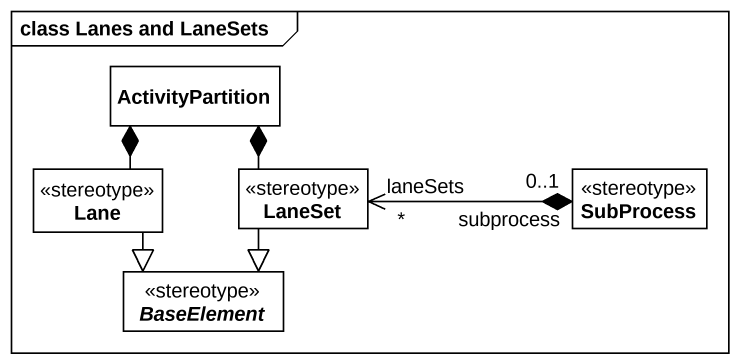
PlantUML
@startuml
mainframe class Lanes and LaneSets
hide circle
hide empty members
class ActivityPartition
class Lane <<stereotype>>
class LaneSet <<stereotype>>
class SubProcess <<stereotype>>
abstract class BaseElement <<stereotype>>
Lane -up-* ActivityPartition
Lane --|> BaseElement
LaneSet -up-* ActivityPartition
LaneSet --|> BaseElement
SubProcess "0..1\nsubprocess" *-left-> "*\nlaneSets" LaneSet
@enduml
